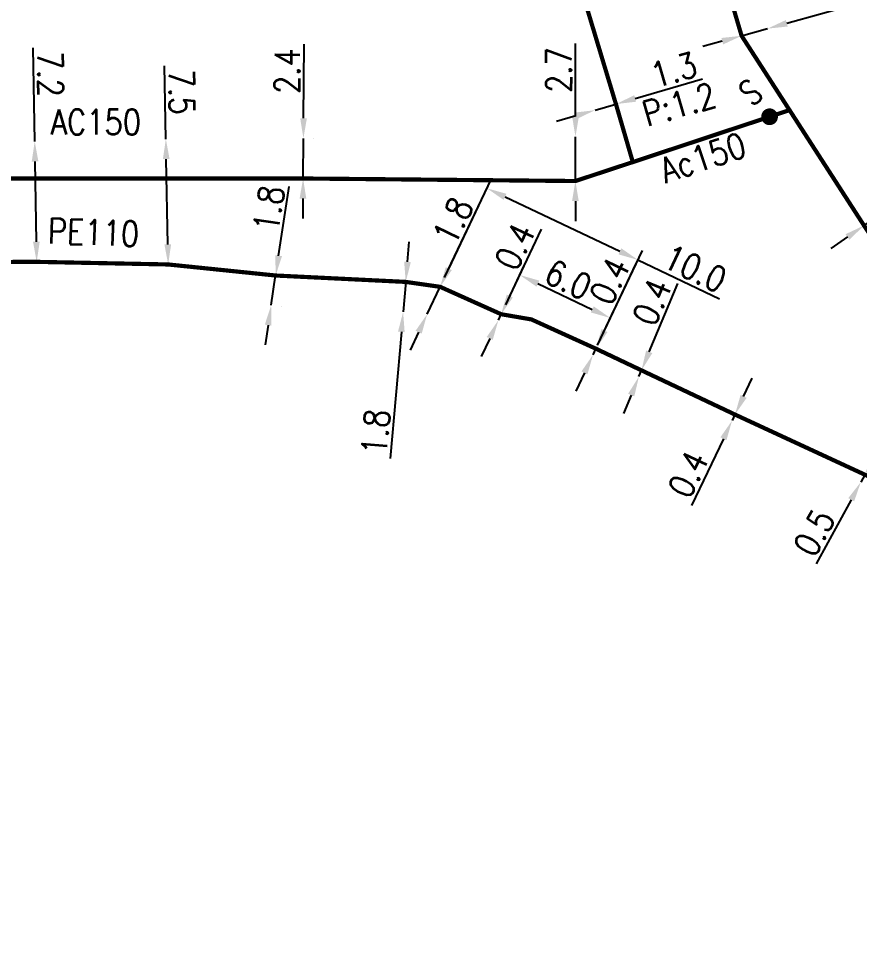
# Model space of a CAD drawing. Header units: millimetres. Extents: x 133989 to 135004, y 130988 to 132014.
# Drawn here: x 134528.4 to 134578.6, y 131389.9 to 131445.4 of the extents above; entities that cross this region are included whole.
import ezdxf
from ezdxf.enums import TextEntityAlignment as Align

# ---------------------------------------------------------------- set-up
doc = ezdxf.new("R2010")
doc.units = ezdxf.units.MM
doc.header["$PDMODE"] = 34
doc.linetypes.add('L_25_AP', pattern=[2000, 1000, 1000])
doc.linetypes.add('L_25_PE', pattern=[2000, 1000, 1000])
doc.layers.get('0').update_dxf_attribs({"linetype": 'CONTINUOUS'})
doc.layers.get('Defpoints').update_dxf_attribs({"linetype": 'CONTINUOUS'})
doc.layers.add('L_150', color=1, linetype='CONTINUOUS')
doc.layers.add('L_300', color=7, linetype='CONTINUOUS')
doc.styles.add('G_ROMANS', font='ROMANS.SHX', dxfattribs={"width": 0.75})
doc.styles.get("Standard").update_dxf_attribs({"font": 'romans.shx', "width": 0.85})
doc.dimstyles.get("Standard").update_dxf_attribs({"dimtxt": 1.5, "dimasz": 1.2, "dimexe": 0.625, "dimexo": 0.625, "dimgap": 0.25, "dimtad": 1, "dimdec": 1, "dimzin": 0, "dimdsep": 46, "dimtxsty": 'Standard', "dimcen": -0.5, "dimadec": 0, "dimazin": 0, "dimtfac": 1, "dimtdec": 1, "dimtmove": 0, "dimatfit": 3, "dimfxl": 0, "dimtolj": 1, "dimtzin": 0, "dimarcsym": 0})

# ---------------------------------------------------------------- blocks, each defined once
blk = doc.blocks.new('*D763')
at = {"layer": 'Defpoints', "color": 0, "linetype": 'Continuous', "transparency": 16777216}
for p in [(134564.072, 131440.288), (134562.824, 131439.925), (134562.824, 131439.925)]:
    blk.add_point(p, dxfattribs=at)
at = {"layer": 'L_150', "color": 0, "linetype": 'Continuous', "lineweight": -2, "transparency": 16777216}
for p, q in [((134565.224, 131440.624), (134569.247, 131441.795)), ((134562.824, 131439.925), (134564.072, 131440.288)), ((134561.672, 131439.59), (134560.52, 131439.254))]:
    blk.add_line(p, q, dxfattribs=at)
at = {"layer": 'L_150', "color": 0, "linetype": 'Continuous', "transparency": 16777216}
for points in [[(134565.168, 131440.816), (134565.28, 131440.432), (134564.072, 131440.288)], [(134561.616, 131439.782), (134561.728, 131439.398), (134562.824, 131439.925)]]:
    blk.add_solid(points, dxfattribs=at)
at = {"layer": 'L_150', "color": 0, "linetype": 'Continuous', "transparency": 16777216, "insert": (134567.532, 131442.337), "char_height": 1.5, "attachment_point": 5, "rotation": 16.2332}
blk.add_mtext('\\A1;1.3', dxfattribs=at)
blk = doc.blocks.new('*D777')
at = {"layer": 'Defpoints', "color": 0, "linetype": 'Continuous', "transparency": 16777216}
for p in [(134573.128, 131444.798), (134573.128, 131444.798), (134571.586, 131444.37)]:
    blk.add_point(p, dxfattribs=at)
at = {"layer": 'L_150', "color": 0, "linetype": 'Continuous', "lineweight": -2, "transparency": 16777216}
for p, q in [((134574.284, 131445.119), (134578.321, 131446.239)), ((134571.586, 131444.37), (134573.128, 131444.798)), ((134570.43, 131444.05), (134569.274, 131443.729))]:
    blk.add_line(p, q, dxfattribs=at)
at = {"layer": 'L_150', "color": 0, "linetype": 'Continuous', "transparency": 16777216}
for points in [[(134574.231, 131445.312), (134574.338, 131444.926), (134573.128, 131444.798)], [(134570.376, 131444.242), (134570.483, 131443.857), (134571.586, 131444.37)]]:
    blk.add_solid(points, dxfattribs=at)
at = {"layer": 'L_150', "color": 0, "linetype": 'Continuous', "transparency": 16777216, "insert": (134576.613, 131446.803), "char_height": 1.5, "attachment_point": 5, "rotation": 15.5104}
blk.add_mtext('\\A1;1.6', dxfattribs=at)
blk = doc.blocks.new('*D778')
at = {"layer": 'Defpoints', "color": 0, "linetype": 'Continuous', "transparency": 16777216}
for p in [(134579.974, 131433.769), (134579.974, 131433.769), (134578.905, 131433.029)]:
    blk.add_point(p, dxfattribs=at)
at = {"layer": 'L_150', "color": 0, "linetype": 'Continuous', "lineweight": -2, "transparency": 16777216}
for p, q in [((134580.961, 131434.451), (134584.407, 131436.834)), ((134578.905, 131433.029), (134579.974, 131433.769)), ((134577.918, 131432.347), (134576.931, 131431.664))]:
    blk.add_line(p, q, dxfattribs=at)
at = {"layer": 'L_150', "color": 0, "linetype": 'Continuous', "transparency": 16777216}
for points in [[(134580.847, 131434.616), (134581.075, 131434.287), (134579.974, 131433.769)], [(134577.804, 131432.511), (134578.032, 131432.182), (134578.905, 131433.029)]]:
    blk.add_solid(points, dxfattribs=at)
at = {"layer": 'L_150', "color": 0, "linetype": 'Continuous', "transparency": 16777216, "insert": (134582.609, 131436.806), "char_height": 1.5, "attachment_point": 5, "rotation": 34.6641}
blk.add_mtext('\\A1;1.3', dxfattribs=at)
blk = doc.blocks.new('L_300_11')
at = {"color": 0, "linetype": 'Continuous', "const_width": 0.497, "flags": 128}
blk.add_lwpolyline([(-0.252, 0, 1), (0.252, 0, 1)], format="xyb", close=True, dxfattribs=at)
at = {"color": 0, "linetype": 'Continuous', "style": 'G_ROMANS', "width": 0.75}
blk.add_text('S', height=1.5, dxfattribs=at).set_placement((0, 1.85), align=Align.MIDDLE)
at = {"color": 0, "linetype": 'Continuous', "style": 'G_ROMANS', "width": 0.75, "flags": 3}
for tag, p in [('DEF_LEG', (0, -5)), ('DEF_COUP', (0, -7.5)), ('DEF_TYPE', (0, -10))]:
    blk.add_attdef(tag, text='', height=1.2, dxfattribs=at).set_placement(p, align=Align.MIDDLE)
blk = doc.blocks.new('*D794')
at = {"layer": 'Defpoints', "color": 0, "linetype": 'Continuous', "transparency": 16777216}
for p in [(134545.384, 131438.241), (134545.384, 131438.241), (134545.366, 131435.841)]:
    blk.add_point(p, dxfattribs=at)
at = {"layer": 'L_150', "color": 0, "linetype": 'Continuous', "lineweight": -2, "transparency": 16777216}
for p, q in [((134545.393, 131439.441), (134545.426, 131443.873)), ((134545.366, 131435.841), (134545.384, 131438.241)), ((134546.009, 131438.236), (134546.009, 131438.236)), ((134545.991, 131435.836), (134545.991, 131435.836)), ((134545.357, 131434.641), (134545.348, 131433.441))]:
    blk.add_line(p, q, dxfattribs=at)
at = {"layer": 'L_150', "color": 0, "linetype": 'Continuous', "transparency": 16777216}
for points in [[(134545.193, 131439.442), (134545.593, 131439.44), (134545.384, 131438.241)], [(134545.157, 131434.643), (134545.557, 131434.64), (134545.366, 131435.841)]]:
    blk.add_solid(points, dxfattribs=at)
at = {"layer": 'L_150', "color": 0, "linetype": 'Continuous', "transparency": 16777216, "insert": (134544.414, 131442.264), "char_height": 1.5, "attachment_point": 5, "rotation": 89.5759}
blk.add_mtext('\\A1;2.4', dxfattribs=at)
blk = doc.blocks.new('*D795')
at = {"layer": 'Defpoints', "color": 0, "linetype": 'Continuous', "transparency": 16777216}
for p in [(134561.652, 131438.34), (134561.652, 131438.34), (134561.649, 131435.69)]:
    blk.add_point(p, dxfattribs=at)
at = {"layer": 'L_150', "color": 0, "linetype": 'Continuous', "lineweight": -2, "transparency": 16777216}
for p, q in [((134561.653, 131439.54), (134561.657, 131443.911)), ((134561.649, 131435.69), (134561.652, 131438.34)), ((134561.648, 131434.49), (134561.647, 131433.29))]:
    blk.add_line(p, q, dxfattribs=at)
at = {"layer": 'L_150', "color": 0, "linetype": 'Continuous', "transparency": 16777216}
for points in [[(134561.453, 131439.54), (134561.853, 131439.54), (134561.652, 131438.34)], [(134561.448, 131434.49), (134561.848, 131434.49), (134561.649, 131435.69)]]:
    blk.add_solid(points, dxfattribs=at)
at = {"layer": 'L_150', "color": 0, "linetype": 'Continuous', "transparency": 16777216, "insert": (134560.656, 131442.327), "char_height": 1.5, "attachment_point": 5, "rotation": 89.9439}
blk.add_mtext('\\A1;2.7', dxfattribs=at)
blk = doc.blocks.new('*D874')
at = {"layer": 'Defpoints', "color": 0, "linetype": 'Continuous', "transparency": 16777216}
for p in [(134529.319, 131438.057), (134529.319, 131438.057), (134529.436, 131430.858)]:
    blk.add_point(p, dxfattribs=at)
at = {"layer": 'L_150', "color": 0, "linetype": 'Continuous', "lineweight": -2, "transparency": 16777216}
for p, q in [((134529.319, 131438.057), (134529.228, 131443.649)), ((134529.417, 131432.058), (134529.339, 131436.857))]:
    blk.add_line(p, q, dxfattribs=at)
at = {"layer": 'L_150', "color": 0, "linetype": 'Continuous', "transparency": 16777216}
for points in [[(134529.539, 131436.86), (134529.139, 131436.854), (134529.319, 131438.057)], [(134529.617, 131432.061), (134529.217, 131432.055), (134529.436, 131430.858)]]:
    blk.add_solid(points, dxfattribs=at)
at = {"layer": 'L_150', "color": 0, "linetype": 'Continuous', "transparency": 16777216, "insert": (134530.254, 131442.08), "char_height": 1.5, "attachment_point": 5, "rotation": 270.9339}
blk.add_mtext('\\A1;7.2', dxfattribs=at)
blk = doc.blocks.new('*D875')
at = {"layer": 'Defpoints', "color": 0, "linetype": 'Continuous', "transparency": 16777216}
for p in [(134537.16, 131438.201), (134537.16, 131438.201), (134537.297, 131430.702)]:
    blk.add_point(p, dxfattribs=at)
at = {"layer": 'L_150', "color": 0, "linetype": 'Continuous', "lineweight": -2, "transparency": 16777216}
for p, q in [((134537.16, 131438.201), (134537.08, 131442.572)), ((134537.275, 131431.902), (134537.182, 131437.001))]:
    blk.add_line(p, q, dxfattribs=at)
at = {"layer": 'L_150', "color": 0, "linetype": 'Continuous', "transparency": 16777216}
for points in [[(134537.382, 131437.005), (134536.982, 131436.998), (134537.16, 131438.201)], [(134537.475, 131431.906), (134537.075, 131431.898), (134537.297, 131430.702)]]:
    blk.add_solid(points, dxfattribs=at)
at = {"layer": 'L_150', "color": 0, "linetype": 'Continuous', "transparency": 16777216, "insert": (134538.109, 131441.004), "char_height": 1.5, "attachment_point": 5, "rotation": 271.0429}
blk.add_mtext('\\A1;7.5', dxfattribs=at)
blk = doc.blocks.new('*D876')
at = {"layer": 'Defpoints', "color": 0, "linetype": 'Continuous', "transparency": 16777216}
for p in [(134543.725, 131430.041), (134543.455, 131428.261), (134543.455, 131428.261)]:
    blk.add_point(p, dxfattribs=at)
at = {"layer": 'L_150', "color": 0, "linetype": 'Continuous', "lineweight": -2, "transparency": 16777216}
for p, q in [((134543.905, 131431.227), (134544.533, 131435.369)), ((134543.455, 131428.261), (134543.725, 131430.041)), ((134544.343, 131429.947), (134544.343, 131429.947)), ((134544.073, 131428.167), (134544.073, 131428.167)), ((134543.275, 131427.075), (134543.095, 131425.888))]:
    blk.add_line(p, q, dxfattribs=at)
at = {"layer": 'L_150', "color": 0, "linetype": 'Continuous', "transparency": 16777216}
for points in [[(134543.707, 131431.257), (134544.102, 131431.197), (134543.725, 131430.041)], [(134543.077, 131427.105), (134543.473, 131427.045), (134543.455, 131428.261)]]:
    blk.add_solid(points, dxfattribs=at)
at = {"layer": 'L_150', "color": 0, "linetype": 'Continuous', "transparency": 16777216, "insert": (134543.32, 131434.041), "char_height": 1.5, "attachment_point": 5, "rotation": 81.3783}
blk.add_mtext('\\A1;1.8', dxfattribs=at)
blk = doc.blocks.new('*D877')
at = {"layer": 'Defpoints', "color": 0, "linetype": 'Continuous', "transparency": 16777216}
for p in [(134551.503, 131429.659), (134551.346, 131427.866), (134551.346, 131427.866)]:
    blk.add_point(p, dxfattribs=at)
at = {"layer": 'L_150', "color": 0, "linetype": 'Continuous', "lineweight": -2, "transparency": 16777216}
for p, q in [((134551.608, 131430.854), (134551.713, 131432.05)), ((134551.503, 131429.659), (134551.346, 131427.866)), ((134551.241, 131426.67), (134550.577, 131419.109))]:
    blk.add_line(p, q, dxfattribs=at)
at = {"layer": 'L_150', "color": 0, "linetype": 'Continuous', "transparency": 16777216}
for points in [[(134551.409, 131430.872), (134551.808, 131430.837), (134551.503, 131429.659)], [(134551.042, 131426.688), (134551.44, 131426.653), (134551.346, 131427.866)]]:
    blk.add_solid(points, dxfattribs=at)
at = {"layer": 'L_150', "color": 0, "linetype": 'Continuous', "transparency": 16777216, "insert": (134549.711, 131420.685), "char_height": 1.5, "attachment_point": 5, "rotation": 84.9814}
blk.add_mtext('\\A1;1.8', dxfattribs=at)
blk = doc.blocks.new('*D878')
at = {"layer": 'Defpoints', "color": 0, "linetype": 'Continuous', "transparency": 16777216}
for p in [(134562.703, 131425.304), (134562.703, 131425.304), (134562.874, 131425.666)]:
    blk.add_point(p, dxfattribs=at)
at = {"layer": 'L_150', "color": 0, "linetype": 'Continuous', "lineweight": -2, "transparency": 16777216}
for p, q in [((134563.388, 131426.75), (134565.287, 131430.755)), ((134562.703, 131425.304), (134562.874, 131425.666)), ((134562.188, 131424.22), (134561.674, 131423.136))]:
    blk.add_line(p, q, dxfattribs=at)
at = {"layer": 'L_150', "color": 0, "linetype": 'Continuous', "transparency": 16777216}
for points in [[(134563.207, 131426.836), (134563.569, 131426.664), (134562.874, 131425.666)], [(134562.008, 131424.306), (134562.369, 131424.135), (134562.703, 131425.304)]]:
    blk.add_solid(points, dxfattribs=at)
at = {"layer": 'L_150', "color": 0, "linetype": 'Continuous', "transparency": 16777216, "insert": (134563.691, 131429.723), "char_height": 1.5, "attachment_point": 5, "rotation": 64.6254}
blk.add_mtext('\\A1;0.4', dxfattribs=at)
blk = doc.blocks.new('*D879')
at = {"layer": 'Defpoints', "color": 0, "linetype": 'Continuous', "transparency": 16777216}
for p in [(134565.6, 131424.372), (134565.447, 131424.003), (134565.447, 131424.003)]:
    blk.add_point(p, dxfattribs=at)
at = {"layer": 'L_150', "color": 0, "linetype": 'Continuous', "lineweight": -2, "transparency": 16777216}
for p, q in [((134566.062, 131425.48), (134567.766, 131429.571)), ((134565.447, 131424.003), (134565.6, 131424.372)), ((134564.985, 131422.895), (134564.524, 131421.788))]:
    blk.add_line(p, q, dxfattribs=at)
at = {"layer": 'L_150', "color": 0, "linetype": 'Continuous', "transparency": 16777216}
for points in [[(134565.877, 131425.557), (134566.246, 131425.403), (134565.6, 131424.372)], [(134564.8, 131422.972), (134565.17, 131422.818), (134565.447, 131424.003)]]:
    blk.add_solid(points, dxfattribs=at)
at = {"layer": 'L_150', "color": 0, "linetype": 'Continuous', "transparency": 16777216, "insert": (134566.222, 131428.464), "char_height": 1.5, "attachment_point": 5, "rotation": 67.3832}
blk.add_mtext('\\A1;0.4', dxfattribs=at)
blk = doc.blocks.new('*D880')
at = {"layer": 'Defpoints', "color": 0, "linetype": 'Continuous', "transparency": 16777216}
for p in [(134557.211, 131427.727), (134563.744, 131427.5), (134562.703, 131425.304)]:
    blk.add_point(p, dxfattribs=at)
at = {"layer": 'L_150', "color": 0, "linetype": 'Continuous', "lineweight": -2, "transparency": 16777216}
for p, q in [((134557.479, 131428.292), (134558.59, 131430.636)), ((134559.407, 131429.557), (134562.659, 131428.014)), ((134562.97, 131425.869), (134564.012, 131428.064))]:
    blk.add_line(p, q, dxfattribs=at)
at = {"layer": 'L_150', "color": 0, "linetype": 'Continuous', "transparency": 16777216}
for points in [[(134559.492, 131429.737), (134559.321, 131429.376), (134558.323, 131430.071)], [(134562.745, 131428.195), (134562.574, 131427.833), (134563.744, 131427.5)]]:
    blk.add_solid(points, dxfattribs=at)
at = {"layer": 'L_150', "color": 0, "linetype": 'Continuous', "transparency": 16777216, "insert": (134561.226, 131429.801), "char_height": 1.5, "attachment_point": 5, "rotation": 334.6254}
blk.add_mtext('\\A1;6.0', dxfattribs=at)
blk = doc.blocks.new('*D881')
at = {"layer": 'Defpoints', "color": 0, "linetype": 'Continuous', "transparency": 16777216}
for p in [(134565.391, 131430.973), (134553.561, 131429.365), (134562.703, 131425.304)]:
    blk.add_point(p, dxfattribs=at)
at = {"layer": 'L_150', "color": 0, "linetype": 'Continuous', "lineweight": -2, "transparency": 16777216}
for p, q in [((134553.829, 131429.93), (134556.624, 131435.823)), ((134557.44, 131434.744), (134564.307, 131431.487)), ((134562.97, 131425.869), (134565.659, 131431.537)), ((134565.391, 131430.973), (134570.273, 131428.657))]:
    blk.add_line(p, q, dxfattribs=at)
at = {"layer": 'L_150', "color": 0, "linetype": 'Continuous', "transparency": 16777216}
for points in [[(134557.526, 131434.925), (134557.354, 131434.563), (134556.356, 131435.258)], [(134564.392, 131431.668), (134564.221, 131431.306), (134565.391, 131430.973)]]:
    blk.add_solid(points, dxfattribs=at)
at = {"layer": 'L_150', "color": 0, "linetype": 'Continuous', "transparency": 16777216, "insert": (134568.803, 131430.461), "char_height": 1.5, "attachment_point": 5, "rotation": 334.6254}
blk.add_mtext('\\A1;10.0', dxfattribs=at)
blk = doc.blocks.new('*D882')
at = {"layer": 'Defpoints', "color": 0, "linetype": 'Continuous', "transparency": 16777216}
for p in [(134557.211, 131427.727), (134557.04, 131427.366), (134557.04, 131427.366)]:
    blk.add_point(p, dxfattribs=at)
at = {"layer": 'L_150', "color": 0, "linetype": 'Continuous', "lineweight": -2, "transparency": 16777216}
for p, q in [((134557.725, 131428.811), (134559.624, 131432.816)), ((134557.04, 131427.366), (134557.211, 131427.727)), ((134556.525, 131426.282), (134556.011, 131425.197))]:
    blk.add_line(p, q, dxfattribs=at)
at = {"layer": 'L_150', "color": 0, "linetype": 'Continuous', "transparency": 16777216}
for points in [[(134557.544, 131428.897), (134557.906, 131428.726), (134557.211, 131427.727)], [(134556.345, 131426.367), (134556.706, 131426.196), (134557.04, 131427.366)]]:
    blk.add_solid(points, dxfattribs=at)
at = {"layer": 'L_150', "color": 0, "linetype": 'Continuous', "transparency": 16777216, "insert": (134558.028, 131431.784), "char_height": 1.5, "attachment_point": 5, "rotation": 64.6254}
blk.add_mtext('\\A1;0.4', dxfattribs=at)
blk = doc.blocks.new('*D883')
at = {"layer": 'Defpoints', "color": 0, "linetype": 'Continuous', "transparency": 16777216}
for p in [(134553.561, 131429.365), (134552.789, 131427.739), (134552.789, 131427.739)]:
    blk.add_point(p, dxfattribs=at)
at = {"layer": 'L_150', "color": 0, "linetype": 'Continuous', "lineweight": -2, "transparency": 16777216}
for p, q in [((134554.075, 131430.45), (134555.87, 131434.235)), ((134552.789, 131427.739), (134553.561, 131429.365)), ((134552.275, 131426.655), (134551.761, 131425.571))]:
    blk.add_line(p, q, dxfattribs=at)
at = {"layer": 'L_150', "color": 0, "linetype": 'Continuous', "transparency": 16777216}
for points in [[(134553.894, 131430.535), (134554.256, 131430.364), (134553.561, 131429.365)], [(134552.094, 131426.74), (134552.456, 131426.569), (134552.789, 131427.739)]]:
    blk.add_solid(points, dxfattribs=at)
at = {"layer": 'L_150', "color": 0, "linetype": 'Continuous', "transparency": 16777216, "insert": (134554.326, 131433.313), "char_height": 1.5, "attachment_point": 5, "rotation": 64.6254}
blk.add_mtext('\\A1;1.8', dxfattribs=at)
blk = doc.blocks.new('*D884')
at = {"layer": 'Defpoints', "color": 0, "linetype": 'Continuous', "transparency": 16777216}
for p in [(134571.017, 131421.369), (134571.017, 131421.369), (134571.189, 131421.73)]:
    blk.add_point(p, dxfattribs=at)
at = {"layer": 'L_150', "color": 0, "linetype": 'Continuous', "lineweight": -2, "transparency": 16777216}
for p, q in [((134571.706, 131422.813), (134572.223, 131423.896)), ((134571.189, 131421.73), (134571.017, 131421.369)), ((134570.5, 131420.286), (134568.592, 131416.286))]:
    blk.add_line(p, q, dxfattribs=at)
at = {"layer": 'L_150', "color": 0, "linetype": 'Continuous', "transparency": 16777216}
for points in [[(134571.526, 131422.899), (134571.887, 131422.727), (134571.189, 131421.73)], [(134570.32, 131420.372), (134570.681, 131420.2), (134571.017, 131421.369)]]:
    blk.add_solid(points, dxfattribs=at)
at = {"layer": 'L_150', "color": 0, "linetype": 'Continuous', "transparency": 16777216, "insert": (134568.385, 131418.175), "char_height": 1.5, "attachment_point": 5, "rotation": 64.4935}
blk.add_mtext('\\A1;0.4', dxfattribs=at)
blk = doc.blocks.new('*D885')
at = {"layer": 'Defpoints', "color": 0, "linetype": 'Continuous', "transparency": 16777216}
for p in [(134578.955, 131418.135), (134578.716, 131417.695), (134578.716, 131417.695)]:
    blk.add_point(p, dxfattribs=at)
at = {"layer": 'L_150', "color": 0, "linetype": 'Continuous', "lineweight": -2, "transparency": 16777216}
for p, q in [((134579.529, 131419.189), (134580.102, 131420.243)), ((134578.955, 131418.135), (134578.716, 131417.695)), ((134578.143, 131416.641), (134576.053, 131412.802))]:
    blk.add_line(p, q, dxfattribs=at)
at = {"layer": 'L_150', "color": 0, "linetype": 'Continuous', "transparency": 16777216}
for points in [[(134579.353, 131419.284), (134579.704, 131419.093), (134578.955, 131418.135)], [(134577.967, 131416.737), (134578.318, 131416.546), (134578.716, 131417.695)]]:
    blk.add_solid(points, dxfattribs=at)
at = {"layer": 'L_150', "color": 0, "linetype": 'Continuous', "transparency": 16777216, "insert": (134575.933, 131414.672), "char_height": 1.5, "attachment_point": 5, "rotation": 61.4472}
blk.add_mtext('\\A1;0.5', dxfattribs=at)

msp = doc.modelspace()

# ---------------------------------------------------------------- linework, layer by layer
at = {"layer": 'L_150', "linetype": 'L_25_AP', "const_width": 0.25, "flags": 128}
for points in [[(134549.376, 131691.224), (134550.237, 131678.082), (134549.846, 131667.014), (134549.57, 131659.168), (134550.47, 131659.149), (134550.375, 131656.561), (134548.706, 131631.705), (134548.631, 131630.007), (134548.495, 131626.936), (134547.955, 131614.725), (134546.795, 131592.506), (134545.887, 131574.448), (134545.312, 131559.12), (134545.253, 131544.175), (134549.043, 131526.064), (134553.942, 131508.708), (134559.125, 131489.841), (134563.129, 131474.348), (134568.862, 131453.606), (134571.586, 131444.37), (134574.455, 131439.924), (134578.906, 131433.028), (134583.739, 131425.816), (134590.533, 131421.483), (134591.166, 131421.077), (134604.707, 131415.573), (134618.461, 131410.297), (134644.316, 131400.439), (134645.993, 131399.458), (134648.871, 131397.566), (134653.115, 131394.094), (134654.485, 131392.954), (134656.172, 131391.291), (134657.346, 131390.058)], [(134535.387, 131550.352), (134535.289, 131546.15), (134536.56, 131536.76), (134538.004, 131527.23), (134542.291, 131510.521), (134547.287, 131495.314), (134548.228, 131492.97), (134556.095, 131466.862), (134561.029, 131450.367), (134564.072, 131440.288), (134565.081, 131436.822)], [(134574.453, 131439.928), (134565.081, 131436.822)], [(134565.081, 131436.822), (134561.649, 131435.69), (134545.366, 131435.841), (134522.216, 131435.846), (134494.139, 131432.516)]]:
    msp.add_lwpolyline(points, dxfattribs=at)
at = {"layer": 'L_150', "linetype": 'L_25_PE', "const_width": 0.25, "flags": 128}
msp.add_lwpolyline([(134615.257, 131402.59), (134609.724, 131404.96), (134604.11, 131407.168), (134596.987, 131409.88), (134590.775, 131412.475), (134583.474, 131415.98), (134578.955, 131418.135), (134571.189, 131421.73), (134565.6, 131424.372), (134562.874, 131425.666), (134559.017, 131427.416), (134557.211, 131427.727), (134553.561, 131429.365), (134551.503, 131429.659), (134543.725, 131430.041), (134537.297, 131430.702), (134529.436, 131430.858), (134527.439, 131430.852)], dxfattribs=at)

# ---------------------------------------------------------------- block references
at = {"layer": 'L_300', "rotation": 38.04164674477032}
msp.add_blockref('L_300_11', (134573.259, 131439.532), dxfattribs=at)

# ---------------------------------------------------------------- texts
at = {"layer": 'L_150', "linetype": 'Continuous', "width": 0.85}
for s, rotation, p in [('P:1.2', 16.2311, (134567.845, 131440.274)), ('AC150', 359.9867, (134532.974, 131439.219)), ('Ac150', 18.334, (134569.274, 131437.089)), ('PE110', 357.8991, (134532.833, 131432.618))]:
    msp.add_text(s, height=1.5, rotation=rotation, dxfattribs=at).set_placement(p, align=Align.MIDDLE)

# ---------------------------------------------------------------- dimensions: what is measured, and where the dimension line sits
at = {"layer": 'L_150', "linetype": 'Continuous'}
for base, p1, p2, angle, picture, middle in [((134573.128, 131444.798), (134571.586, 131444.37), (134573.128, 131444.798), 195.5104, '*D777', (134576.881, 131445.84)), ((134545.384, 131438.241), (134545.366, 131435.841), (134545.384, 131438.241), 269.5759, '*D794', (134545.414, 131442.257)), ((134561.652, 131438.34), (134561.649, 131435.69), (134561.652, 131438.34), 269.9439, '*D795', (134561.656, 131442.326)), ((134562.824, 131439.925), (134564.072, 131440.288), (134562.824, 131439.925), 16.2332, '*D763', (134567.812, 131441.377)), ((134579.974, 131433.769), (134578.905, 131433.029), (134579.974, 131433.769), 214.6641, '*D778', (134583.177, 131435.984))]:
    dim = msp.add_linear_dim(base=base, p1=p1, p2=p2, angle=angle, dimstyle='Standard', dxfattribs=at)
    dim.commit()
    dim.dimension.update_dxf_attribs({"geometry": picture, "text_midpoint": middle, "dimtype": 160})
for base, p1, p2, angle, text, picture, middle in [((134529.319, 131438.057), (134529.436, 131430.858), (134529.319, 131438.057), 270.9339, '7.2', '*D874', (134529.254, 131442.064)), ((134537.16, 131438.201), (134537.297, 131430.702), (134537.16, 131438.201), 271.0429, '7.5', '*D875', (134537.109, 131440.986)), ((134565.391, 131430.973), (134553.561, 131429.365), (134562.703, 131425.304), 154.6254, '10.0', '*D881', (134568.374, 131429.558)), ((134543.455, 131428.261), (134543.725, 131430.041), (134543.455, 131428.261), 81.3783, '1.8', '*D876', (134544.309, 131433.891)), ((134552.789, 131427.739), (134553.561, 131429.365), (134552.789, 131427.739), 64.6254, '1.8', '*D883', (134555.23, 131432.884)), ((134557.04, 131427.366), (134557.211, 131427.727), (134557.04, 131427.366), 64.6254, '0.4', '*D882', (134558.932, 131431.356)), ((134551.346, 131427.866), (134551.503, 131429.659), (134551.346, 131427.866), 84.9814, '1.8', '*D877', (134550.708, 131420.597)), ((134562.703, 131425.304), (134562.874, 131425.666), (134562.703, 131425.304), 64.6254, '0.4', '*D878', (134564.595, 131429.295)), ((134563.744, 131427.5), (134557.211, 131427.727), (134562.703, 131425.304), 154.6254, '6.0', '*D880', (134560.798, 131428.897)), ((134565.447, 131424.003), (134565.6, 131424.372), (134565.447, 131424.003), 67.3832, '0.4', '*D879', (134567.145, 131428.079)), ((134571.017, 131421.369), (134571.189, 131421.73), (134571.017, 131421.369), 64.4935, '0.4', '*D884', (134569.288, 131417.744)), ((134578.716, 131417.695), (134578.955, 131418.135), (134578.716, 131417.695), 61.4472, '0.5', '*D885', (134576.811, 131414.195))]:
    dim = msp.add_linear_dim(base=base, p1=p1, p2=p2, angle=angle, text=text, dimstyle='Standard', dxfattribs=at)
    dim.commit()
    dim.dimension.update_dxf_attribs({"geometry": picture, "text_midpoint": middle, "dimtype": 160})

doc.saveas('drawing.dxf')
